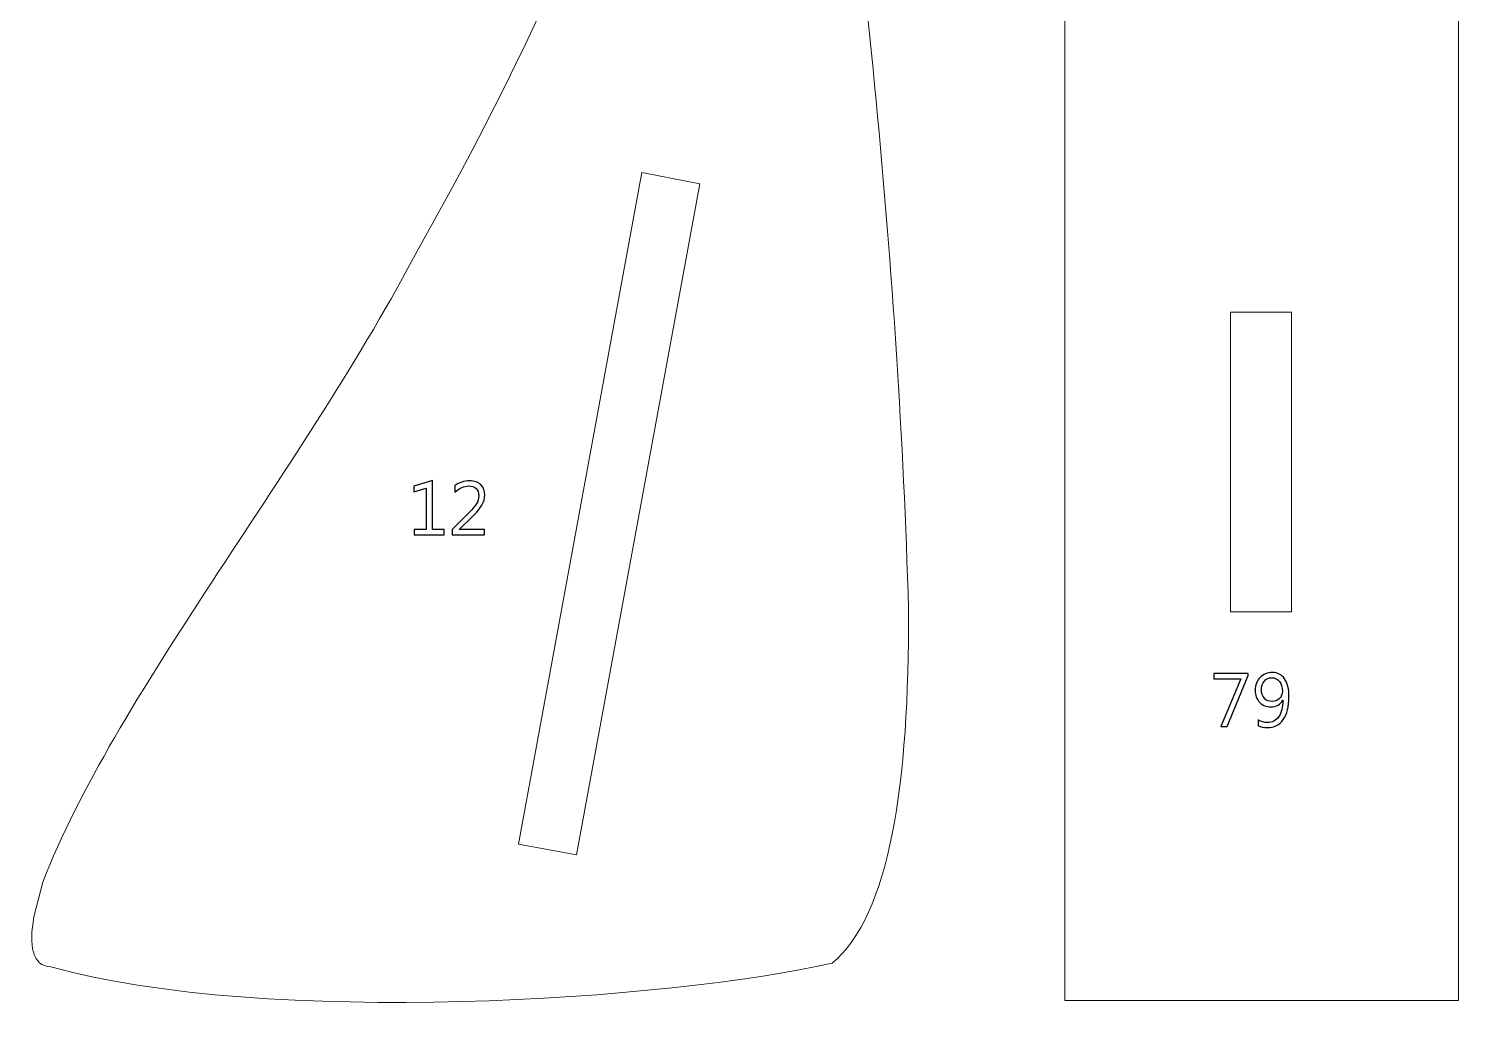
# Model space of a CAD drawing. Header units: centimetres. Extents: x -370 to 378, y -504 to 433.
# Drawn here: x -366.6 to -214.8, y -20.4 to 85.6 of the extents above; entities that cross this region are included whole.
import ezdxf

# ---------------------------------------------------------------- set-up
doc = ezdxf.new("R2010")
doc.units = ezdxf.units.CM
doc.header["$MEASUREMENT"] = 0
doc.layers.add('Camada 1', color=7, linetype='Continuous')
doc.layers.add('Camada 2', color=20, linetype='Continuous')

msp = doc.modelspace()

# ---------------------------------------------------------------- linework, layer by layer
at = {"layer": 'Camada 1', "lineweight": 9}
for points in [[(-256.6, -17.54), (-214.8, -17.54), (-214.8, 164.52), (-256.6, 164.52), (-256.6, -17.54)], [(-239, 23.71), (-232.52, 23.71), (-232.52, 55.49), (-239, 55.49), (-239, 23.71)]]:
    msp.add_lwpolyline(points, close=True, dxfattribs=at)
for points, knots in [([(-281.28, -13.59), (-275.16, -8.45), (-273.1, 5.38), (-273.18, 24.01), (-273.18, 24.01), (-274.23, 60.12), (-278.01, 95.83), (-283.06, 131.75), (-283.06, 131.75), (-284.31, 140.12), (-287.08, 145.49), (-293.33, 145.54), (-293.33, 145.54), (-298.96, 144.98), (-300.65, 138.98), (-300.7, 132.69), (-300.7, 132.69), (-301.9, 106.83), (-311.45, 86.83), (-325.74, 61.25), (-325.74, 61.25), (-337.99, 38.19), (-357.47, 14.62), (-365.09, -5), (-365.09, -5), (-365.09, -5), (-366.03, -8.67), (-366.03, -8.67), (-366.03, -8.67), (-366.59, -11.67), (-366.18, -13.93), (-364.24, -13.96), (-364.24, -13.96), (-341.28, -20.4), (-298.54, -17.51), (-281.28, -13.59)], [0, 0, 0, 0, 0.1, 0.1, 0.1, 0.1, 0.2, 0.2, 0.2, 0.2, 0.3, 0.3, 0.3, 0.3, 0.4, 0.4, 0.4, 0.4, 0.5, 0.5, 0.5, 0.5, 0.6, 0.6, 0.6, 0.6, 0.7, 0.7, 0.7, 0.7, 0.8, 0.8, 0.8, 0.8, 1, 1, 1, 1]), ([(-301.49, 70.31), (-301.49, 70.31), (-295.32, 69.11), (-295.32, 69.11), (-295.32, 69.11), (-295.32, 69.11), (-308.41, -2.09), (-308.41, -2.09), (-308.41, -2.09), (-308.41, -2.09), (-314.59, -0.95), (-314.59, -0.95), (-314.59, -0.95), (-314.59, -0.95), (-301.49, 70.31), (-301.49, 70.31)], [0, 0, 0, 0, 0.2, 0.2, 0.2, 0.2, 0.4, 0.4, 0.4, 0.4, 0.6, 0.6, 0.6, 0.6, 1, 1, 1, 1])]:
    msp.add_open_spline(points, degree=3, knots=knots, dxfattribs=at)
at = {"layer": 'Camada 2'}
for points, knots in [([(-322.46, 31.86), (-322.46, 31.86), (-325.65, 31.86), (-325.65, 31.86), (-325.65, 31.86), (-325.65, 31.86), (-325.65, 32.42), (-325.65, 32.42), (-325.65, 32.42), (-325.65, 32.42), (-324.37, 32.42), (-324.37, 32.42), (-324.37, 32.42), (-324.37, 32.42), (-324.37, 36.81), (-324.37, 36.81), (-324.37, 36.81), (-324.37, 36.81), (-325.68, 36.42), (-325.68, 36.42), (-325.68, 36.42), (-325.68, 36.42), (-325.68, 37.03), (-325.68, 37.03), (-325.68, 37.03), (-325.68, 37.03), (-323.73, 37.63), (-323.73, 37.63), (-323.73, 37.63), (-323.73, 37.63), (-323.73, 32.42), (-323.73, 32.42), (-323.73, 32.42), (-323.73, 32.42), (-322.46, 32.42), (-322.46, 32.42), (-322.46, 32.42), (-322.46, 32.42), (-322.46, 31.86), (-322.46, 31.86)], [0, 0, 0, 0, 0.090909, 0.090909, 0.090909, 0.090909, 0.181818, 0.181818, 0.181818, 0.181818, 0.272727, 0.272727, 0.272727, 0.272727, 0.363636, 0.363636, 0.363636, 0.363636, 0.454545, 0.454545, 0.454545, 0.454545, 0.545455, 0.545455, 0.545455, 0.545455, 0.636364, 0.636364, 0.636364, 0.636364, 0.727273, 0.727273, 0.727273, 0.727273, 0.818182, 0.818182, 0.818182, 0.818182, 1, 1, 1, 1]), ([(-318.21, 31.86), (-318.21, 31.86), (-321.62, 31.86), (-321.62, 31.86), (-321.62, 31.86), (-321.62, 31.86), (-321.62, 32.43), (-321.62, 32.43), (-321.62, 32.43), (-321.62, 32.43), (-319.97, 34.08), (-319.97, 34.08), (-319.97, 34.08), (-319.55, 34.5), (-319.25, 34.85), (-319.07, 35.13), (-319.07, 35.13), (-318.89, 35.41), (-318.8, 35.71), (-318.8, 36.02), (-318.8, 36.02), (-318.8, 36.35), (-318.89, 36.6), (-319.08, 36.78), (-319.08, 36.78), (-319.27, 36.96), (-319.53, 37.05), (-319.88, 37.05), (-319.88, 37.05), (-320.38, 37.05), (-320.86, 36.83), (-321.33, 36.4), (-321.33, 36.4), (-321.33, 36.4), (-321.33, 37.08), (-321.33, 37.08), (-321.33, 37.08), (-320.89, 37.43), (-320.37, 37.6), (-319.79, 37.6), (-319.79, 37.6), (-319.28, 37.6), (-318.89, 37.46), (-318.6, 37.19), (-318.6, 37.19), (-318.31, 36.91), (-318.16, 36.55), (-318.16, 36.09), (-318.16, 36.09), (-318.16, 35.73), (-318.26, 35.37), (-318.46, 35.03), (-318.46, 35.03), (-318.66, 34.68), (-319.02, 34.25), (-319.54, 33.74), (-319.54, 33.74), (-319.54, 33.74), (-320.84, 32.45), (-320.84, 32.45), (-320.84, 32.45), (-320.84, 32.45), (-320.84, 32.44), (-320.84, 32.44), (-320.84, 32.44), (-320.84, 32.44), (-318.21, 32.44), (-318.21, 32.44), (-318.21, 32.44), (-318.21, 32.44), (-318.21, 31.86), (-318.21, 31.86)], [0, 0, 0, 0, 0.052632, 0.052632, 0.052632, 0.052632, 0.105263, 0.105263, 0.105263, 0.105263, 0.157895, 0.157895, 0.157895, 0.157895, 0.210526, 0.210526, 0.210526, 0.210526, 0.263158, 0.263158, 0.263158, 0.263158, 0.315789, 0.315789, 0.315789, 0.315789, 0.368421, 0.368421, 0.368421, 0.368421, 0.421053, 0.421053, 0.421053, 0.421053, 0.473684, 0.473684, 0.473684, 0.473684, 0.526316, 0.526316, 0.526316, 0.526316, 0.578947, 0.578947, 0.578947, 0.578947, 0.631579, 0.631579, 0.631579, 0.631579, 0.684211, 0.684211, 0.684211, 0.684211, 0.736842, 0.736842, 0.736842, 0.736842, 0.789474, 0.789474, 0.789474, 0.789474, 0.842105, 0.842105, 0.842105, 0.842105, 0.894737, 0.894737, 0.894737, 0.894737, 1, 1, 1, 1]), ([(-237.11, 16.95), (-237.11, 16.95), (-239.35, 11.51), (-239.35, 11.51), (-239.35, 11.51), (-239.35, 11.51), (-240.02, 11.51), (-240.02, 11.51), (-240.02, 11.51), (-240.02, 11.51), (-237.9, 16.57), (-237.9, 16.57), (-237.9, 16.57), (-237.9, 16.57), (-240.75, 16.57), (-240.75, 16.57), (-240.75, 16.57), (-240.75, 16.57), (-240.75, 17.16), (-240.75, 17.16), (-240.75, 17.16), (-240.75, 17.16), (-237.11, 17.16), (-237.11, 17.16), (-237.11, 17.16), (-237.11, 17.16), (-237.11, 16.95), (-237.11, 16.95)], [0, 0, 0, 0, 0.125, 0.125, 0.125, 0.125, 0.25, 0.25, 0.25, 0.25, 0.375, 0.375, 0.375, 0.375, 0.5, 0.5, 0.5, 0.5, 0.625, 0.625, 0.625, 0.625, 0.75, 0.75, 0.75, 0.75, 1, 1, 1, 1]), ([(-236.07, 11.6), (-236.07, 11.6), (-236.07, 12.22), (-236.07, 12.22), (-236.07, 12.22), (-235.75, 12.04), (-235.42, 11.95), (-235.07, 11.95), (-235.07, 11.95), (-234.56, 11.95), (-234.16, 12.16), (-233.87, 12.57), (-233.87, 12.57), (-233.59, 12.99), (-233.44, 13.57), (-233.44, 14.33), (-233.44, 14.33), (-233.45, 14.33), (-233.46, 14.33), (-233.46, 14.33), (-233.46, 14.33), (-233.7, 13.85), (-234.12, 13.61), (-234.72, 13.61), (-234.72, 13.61), (-235.2, 13.61), (-235.6, 13.77), (-235.91, 14.1), (-235.91, 14.1), (-236.22, 14.43), (-236.37, 14.85), (-236.37, 15.37), (-236.37, 15.37), (-236.37, 15.92), (-236.2, 16.37), (-235.86, 16.72), (-235.86, 16.72), (-235.52, 17.08), (-235.09, 17.25), (-234.56, 17.25), (-234.56, 17.25), (-234, 17.25), (-233.57, 17.03), (-233.26, 16.59), (-233.26, 16.59), (-232.95, 16.15), (-232.79, 15.51), (-232.79, 14.67), (-232.79, 14.67), (-232.79, 13.63), (-232.99, 12.82), (-233.4, 12.26), (-233.4, 12.26), (-233.8, 11.7), (-234.36, 11.41), (-235.08, 11.41), (-235.08, 11.41), (-235.46, 11.41), (-235.79, 11.48), (-236.07, 11.6)], [0, 0, 0, 0, 0.0625, 0.0625, 0.0625, 0.0625, 0.125, 0.125, 0.125, 0.125, 0.1875, 0.1875, 0.1875, 0.1875, 0.25, 0.25, 0.25, 0.25, 0.3125, 0.3125, 0.3125, 0.3125, 0.375, 0.375, 0.375, 0.375, 0.4375, 0.4375, 0.4375, 0.4375, 0.5, 0.5, 0.5, 0.5, 0.5625, 0.5625, 0.5625, 0.5625, 0.625, 0.625, 0.625, 0.625, 0.6875, 0.6875, 0.6875, 0.6875, 0.75, 0.75, 0.75, 0.75, 0.8125, 0.8125, 0.8125, 0.8125, 0.875, 0.875, 0.875, 0.875, 1, 1, 1, 1]), ([(-234.62, 16.7), (-234.93, 16.7), (-235.19, 16.59), (-235.4, 16.35), (-235.4, 16.35), (-235.61, 16.12), (-235.71, 15.82), (-235.71, 15.45), (-235.71, 15.45), (-235.71, 15.06), (-235.61, 14.75), (-235.4, 14.52), (-235.4, 14.52), (-235.2, 14.29), (-234.92, 14.18), (-234.57, 14.18), (-234.57, 14.18), (-234.27, 14.18), (-234.01, 14.28), (-233.8, 14.49), (-233.8, 14.49), (-233.59, 14.7), (-233.49, 14.95), (-233.49, 15.25), (-233.49, 15.25), (-233.49, 15.68), (-233.59, 16.03), (-233.8, 16.3), (-233.8, 16.3), (-234.01, 16.57), (-234.28, 16.7), (-234.62, 16.7)], [0, 0, 0, 0, 0.111111, 0.111111, 0.111111, 0.111111, 0.222222, 0.222222, 0.222222, 0.222222, 0.333333, 0.333333, 0.333333, 0.333333, 0.444444, 0.444444, 0.444444, 0.444444, 0.555556, 0.555556, 0.555556, 0.555556, 0.666667, 0.666667, 0.666667, 0.666667, 0.777778, 0.777778, 0.777778, 0.777778, 1, 1, 1, 1])]:
    msp.add_open_spline(points, degree=3, knots=knots, dxfattribs=at)
at = {"layer": 'Camada 2', "lineweight": 9}
for points, knots in [([(-322.46, 31.86), (-322.46, 31.86), (-325.65, 31.86), (-325.65, 31.86), (-325.65, 31.86), (-325.65, 31.86), (-325.65, 32.42), (-325.65, 32.42), (-325.65, 32.42), (-325.65, 32.42), (-324.37, 32.42), (-324.37, 32.42), (-324.37, 32.42), (-324.37, 32.42), (-324.37, 36.81), (-324.37, 36.81), (-324.37, 36.81), (-324.37, 36.81), (-325.68, 36.42), (-325.68, 36.42), (-325.68, 36.42), (-325.68, 36.42), (-325.68, 37.03), (-325.68, 37.03), (-325.68, 37.03), (-325.68, 37.03), (-323.73, 37.63), (-323.73, 37.63), (-323.73, 37.63), (-323.73, 37.63), (-323.73, 32.42), (-323.73, 32.42), (-323.73, 32.42), (-323.73, 32.42), (-322.46, 32.42), (-322.46, 32.42), (-322.46, 32.42), (-322.46, 32.42), (-322.46, 31.86), (-322.46, 31.86)], [0, 0, 0, 0, 0.090909, 0.090909, 0.090909, 0.090909, 0.181818, 0.181818, 0.181818, 0.181818, 0.272727, 0.272727, 0.272727, 0.272727, 0.363636, 0.363636, 0.363636, 0.363636, 0.454545, 0.454545, 0.454545, 0.454545, 0.545455, 0.545455, 0.545455, 0.545455, 0.636364, 0.636364, 0.636364, 0.636364, 0.727273, 0.727273, 0.727273, 0.727273, 0.818182, 0.818182, 0.818182, 0.818182, 1, 1, 1, 1]), ([(-318.21, 31.86), (-318.21, 31.86), (-321.62, 31.86), (-321.62, 31.86), (-321.62, 31.86), (-321.62, 31.86), (-321.62, 32.43), (-321.62, 32.43), (-321.62, 32.43), (-321.62, 32.43), (-319.97, 34.08), (-319.97, 34.08), (-319.97, 34.08), (-319.55, 34.5), (-319.25, 34.85), (-319.07, 35.13), (-319.07, 35.13), (-318.89, 35.41), (-318.8, 35.71), (-318.8, 36.02), (-318.8, 36.02), (-318.8, 36.35), (-318.89, 36.6), (-319.08, 36.78), (-319.08, 36.78), (-319.27, 36.96), (-319.53, 37.05), (-319.88, 37.05), (-319.88, 37.05), (-320.38, 37.05), (-320.86, 36.83), (-321.33, 36.4), (-321.33, 36.4), (-321.33, 36.4), (-321.33, 37.08), (-321.33, 37.08), (-321.33, 37.08), (-320.89, 37.43), (-320.37, 37.6), (-319.79, 37.6), (-319.79, 37.6), (-319.28, 37.6), (-318.89, 37.46), (-318.6, 37.19), (-318.6, 37.19), (-318.31, 36.91), (-318.16, 36.55), (-318.16, 36.09), (-318.16, 36.09), (-318.16, 35.73), (-318.26, 35.37), (-318.46, 35.03), (-318.46, 35.03), (-318.66, 34.68), (-319.02, 34.25), (-319.54, 33.74), (-319.54, 33.74), (-319.54, 33.74), (-320.84, 32.45), (-320.84, 32.45), (-320.84, 32.45), (-320.84, 32.45), (-320.84, 32.44), (-320.84, 32.44), (-320.84, 32.44), (-320.84, 32.44), (-318.21, 32.44), (-318.21, 32.44), (-318.21, 32.44), (-318.21, 32.44), (-318.21, 31.86), (-318.21, 31.86)], [0, 0, 0, 0, 0.052632, 0.052632, 0.052632, 0.052632, 0.105263, 0.105263, 0.105263, 0.105263, 0.157895, 0.157895, 0.157895, 0.157895, 0.210526, 0.210526, 0.210526, 0.210526, 0.263158, 0.263158, 0.263158, 0.263158, 0.315789, 0.315789, 0.315789, 0.315789, 0.368421, 0.368421, 0.368421, 0.368421, 0.421053, 0.421053, 0.421053, 0.421053, 0.473684, 0.473684, 0.473684, 0.473684, 0.526316, 0.526316, 0.526316, 0.526316, 0.578947, 0.578947, 0.578947, 0.578947, 0.631579, 0.631579, 0.631579, 0.631579, 0.684211, 0.684211, 0.684211, 0.684211, 0.736842, 0.736842, 0.736842, 0.736842, 0.789474, 0.789474, 0.789474, 0.789474, 0.842105, 0.842105, 0.842105, 0.842105, 0.894737, 0.894737, 0.894737, 0.894737, 1, 1, 1, 1]), ([(-237.11, 16.95), (-237.11, 16.95), (-239.35, 11.51), (-239.35, 11.51), (-239.35, 11.51), (-239.35, 11.51), (-240.02, 11.51), (-240.02, 11.51), (-240.02, 11.51), (-240.02, 11.51), (-237.9, 16.57), (-237.9, 16.57), (-237.9, 16.57), (-237.9, 16.57), (-240.75, 16.57), (-240.75, 16.57), (-240.75, 16.57), (-240.75, 16.57), (-240.75, 17.16), (-240.75, 17.16), (-240.75, 17.16), (-240.75, 17.16), (-237.11, 17.16), (-237.11, 17.16), (-237.11, 17.16), (-237.11, 17.16), (-237.11, 16.95), (-237.11, 16.95)], [0, 0, 0, 0, 0.125, 0.125, 0.125, 0.125, 0.25, 0.25, 0.25, 0.25, 0.375, 0.375, 0.375, 0.375, 0.5, 0.5, 0.5, 0.5, 0.625, 0.625, 0.625, 0.625, 0.75, 0.75, 0.75, 0.75, 1, 1, 1, 1]), ([(-236.07, 11.6), (-236.07, 11.6), (-236.07, 12.22), (-236.07, 12.22), (-236.07, 12.22), (-235.75, 12.04), (-235.42, 11.95), (-235.07, 11.95), (-235.07, 11.95), (-234.56, 11.95), (-234.16, 12.16), (-233.87, 12.57), (-233.87, 12.57), (-233.59, 12.99), (-233.44, 13.57), (-233.44, 14.33), (-233.44, 14.33), (-233.45, 14.33), (-233.46, 14.33), (-233.46, 14.33), (-233.46, 14.33), (-233.7, 13.85), (-234.12, 13.61), (-234.72, 13.61), (-234.72, 13.61), (-235.2, 13.61), (-235.6, 13.77), (-235.91, 14.1), (-235.91, 14.1), (-236.22, 14.43), (-236.37, 14.85), (-236.37, 15.37), (-236.37, 15.37), (-236.37, 15.92), (-236.2, 16.37), (-235.86, 16.72), (-235.86, 16.72), (-235.52, 17.08), (-235.09, 17.25), (-234.56, 17.25), (-234.56, 17.25), (-234, 17.25), (-233.57, 17.03), (-233.26, 16.59), (-233.26, 16.59), (-232.95, 16.15), (-232.79, 15.51), (-232.79, 14.67), (-232.79, 14.67), (-232.79, 13.63), (-232.99, 12.82), (-233.4, 12.26), (-233.4, 12.26), (-233.8, 11.7), (-234.36, 11.41), (-235.08, 11.41), (-235.08, 11.41), (-235.46, 11.41), (-235.79, 11.48), (-236.07, 11.6)], [0, 0, 0, 0, 0.0625, 0.0625, 0.0625, 0.0625, 0.125, 0.125, 0.125, 0.125, 0.1875, 0.1875, 0.1875, 0.1875, 0.25, 0.25, 0.25, 0.25, 0.3125, 0.3125, 0.3125, 0.3125, 0.375, 0.375, 0.375, 0.375, 0.4375, 0.4375, 0.4375, 0.4375, 0.5, 0.5, 0.5, 0.5, 0.5625, 0.5625, 0.5625, 0.5625, 0.625, 0.625, 0.625, 0.625, 0.6875, 0.6875, 0.6875, 0.6875, 0.75, 0.75, 0.75, 0.75, 0.8125, 0.8125, 0.8125, 0.8125, 0.875, 0.875, 0.875, 0.875, 1, 1, 1, 1]), ([(-234.62, 16.7), (-234.93, 16.7), (-235.19, 16.59), (-235.4, 16.35), (-235.4, 16.35), (-235.61, 16.12), (-235.71, 15.82), (-235.71, 15.45), (-235.71, 15.45), (-235.71, 15.06), (-235.61, 14.75), (-235.4, 14.52), (-235.4, 14.52), (-235.2, 14.29), (-234.92, 14.18), (-234.57, 14.18), (-234.57, 14.18), (-234.27, 14.18), (-234.01, 14.28), (-233.8, 14.49), (-233.8, 14.49), (-233.59, 14.7), (-233.49, 14.95), (-233.49, 15.25), (-233.49, 15.25), (-233.49, 15.68), (-233.59, 16.03), (-233.8, 16.3), (-233.8, 16.3), (-234.01, 16.57), (-234.28, 16.7), (-234.62, 16.7)], [0, 0, 0, 0, 0.111111, 0.111111, 0.111111, 0.111111, 0.222222, 0.222222, 0.222222, 0.222222, 0.333333, 0.333333, 0.333333, 0.333333, 0.444444, 0.444444, 0.444444, 0.444444, 0.555556, 0.555556, 0.555556, 0.555556, 0.666667, 0.666667, 0.666667, 0.666667, 0.777778, 0.777778, 0.777778, 0.777778, 1, 1, 1, 1])]:
    msp.add_open_spline(points, degree=3, knots=knots, dxfattribs=at)

doc.saveas('drawing.dxf')
